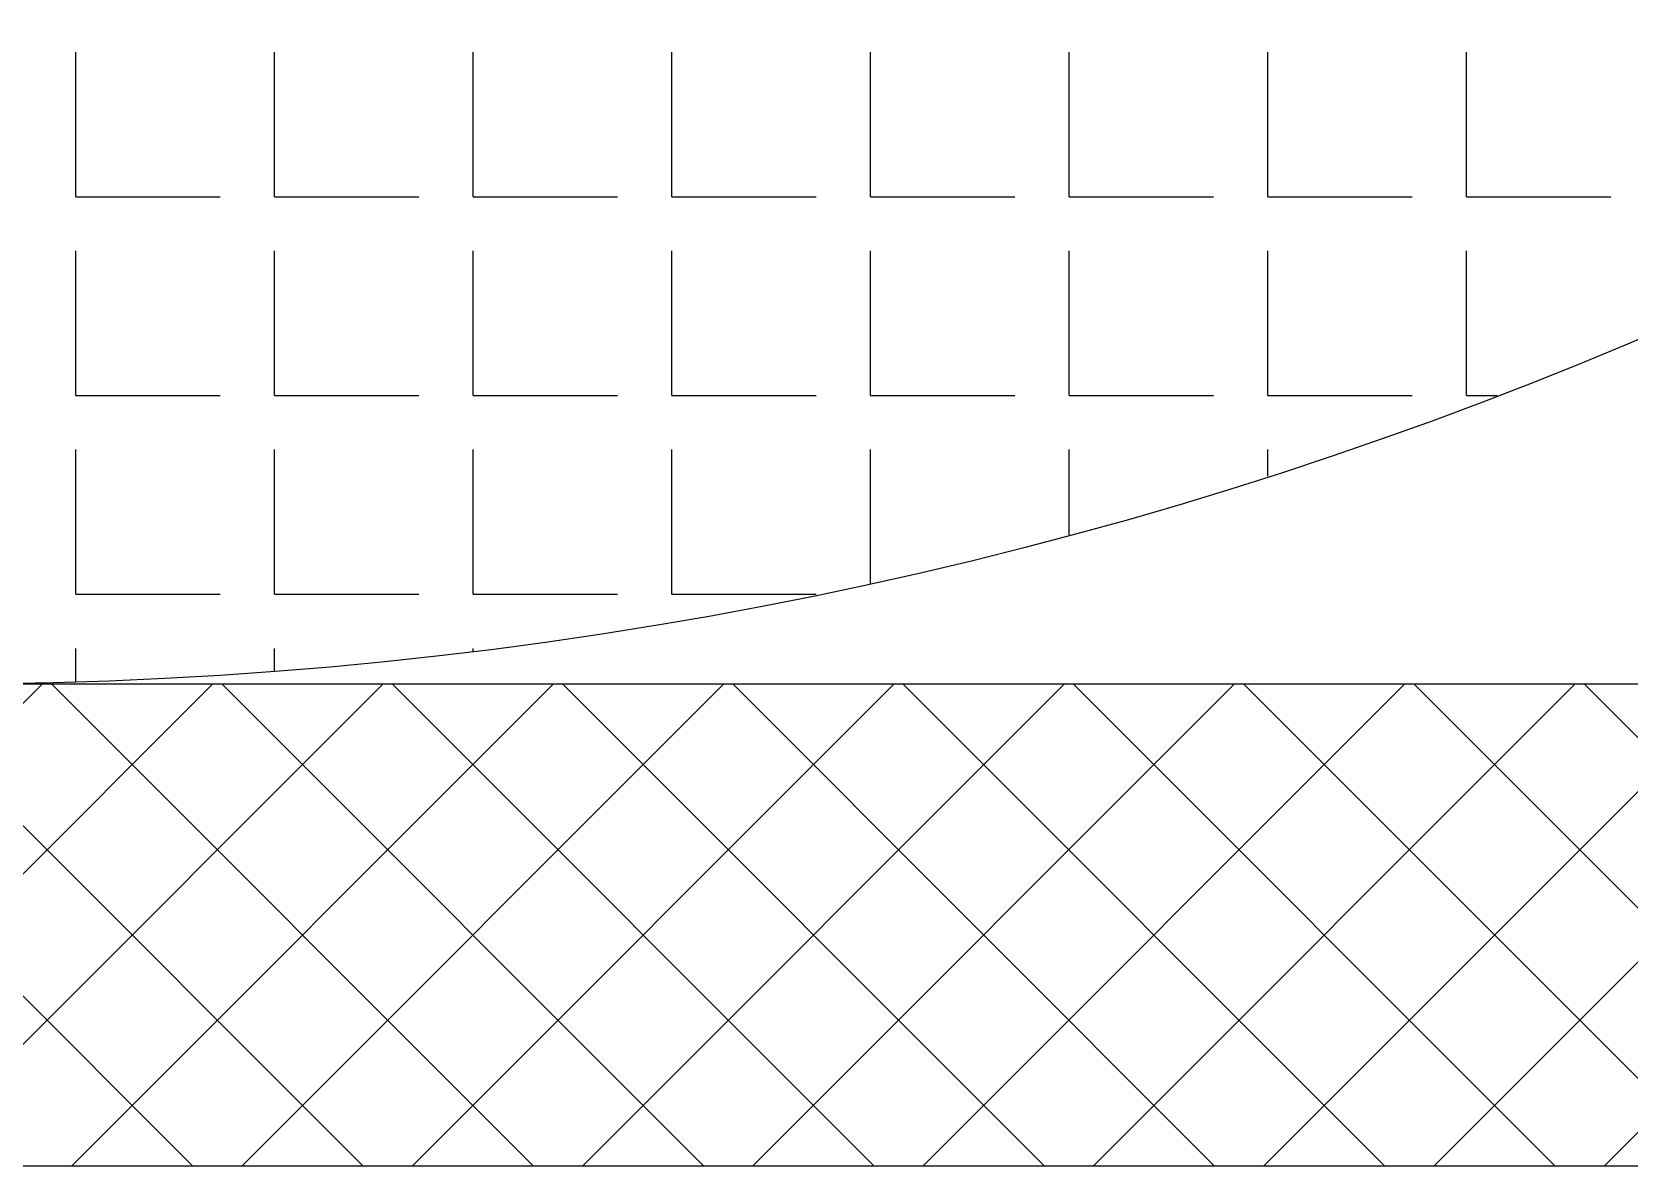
# Model space of a CAD drawing. Extents: x 17373 to 24759, y 49315 to 53755.
# Drawn here: x 19615 to 20344, y 49315 to 49833 of the extents above; entities that cross this region are included whole.
import ezdxf

# ---------------------------------------------------------------- set-up
doc = ezdxf.new("R2010")
doc.units = 0
doc.header["$LTSCALE"] = 10
doc.header["$MEASUREMENT"] = 0
doc.layers.get('0').update_dxf_attribs({"color": 3, "linetype": 'CONTINUOUS'})
for name, color, linetype in [('4', 4, 'CONTINUOUS'), ('7', 7, 'CONTINUOUS'), ('BH', 3, 'CONTINUOUS')]:
    doc.layers.add(name, color=color, linetype=linetype)

# ---------------------------------------------------------------- blocks, each defined once
blk = doc.blocks.new('*X3')
at = {"color": 0}
for p, q in [((1031.25, 206.25), (1031.25, 236.25)), ((1072.5, 206.25), (1072.5, 236.25)), ((1113.75, 206.25), (1113.75, 236.25)), ((1155, 206.25), (1155, 236.25)), ((1196.25, 206.25), (1196.25, 236.25)), ((1237.5, 206.25), (1237.5, 236.25)), ((1278.75, 206.25), (1278.75, 236.25)), ((1320, 206.25), (1320, 236.25)), ((1031.25, 206.25), (1061.25, 206.25)), ((1072.5, 206.25), (1102.5, 206.25)), ((1113.75, 206.25), (1143.75, 206.25)), ((1155, 206.25), (1185, 206.25)), ((1196.25, 206.25), (1226.25, 206.25)), ((1237.5, 206.25), (1267.5, 206.25)), ((1278.75, 206.25), (1308.75, 206.25)), ((1320, 206.25), (1350, 206.25)), ((1031.25, 165), (1031.25, 195)), ((1072.5, 165), (1072.5, 195)), ((1113.75, 165), (1113.75, 195)), ((1155, 165), (1155, 195)), ((1196.25, 165), (1196.25, 195)), ((1237.5, 165), (1237.5, 195)), ((1278.75, 165), (1278.75, 195)), ((1320, 165), (1320, 195)), ((1031.25, 165), (1061.25, 165)), ((1072.5, 165), (1102.5, 165)), ((1113.75, 165), (1143.75, 165)), ((1155, 165), (1185, 165)), ((1196.25, 165), (1226.25, 165)), ((1237.5, 165), (1267.5, 165)), ((1278.75, 165), (1308.75, 165)), ((1320, 165), (1326.34, 165)), ((1031.25, 123.75), (1031.25, 153.75)), ((1072.5, 123.75), (1072.5, 153.75)), ((1113.75, 123.75), (1113.75, 153.75)), ((1155, 123.75), (1155, 153.75)), ((1196.25, 125.97), (1196.25, 153.75)), ((1237.5, 136.05), (1237.5, 153.75)), ((1278.75, 148.22), (1278.75, 153.75)), ((1031.25, 123.75), (1061.25, 123.75)), ((1072.5, 123.75), (1102.5, 123.75)), ((1113.75, 123.75), (1143.75, 123.75)), ((1155, 123.75), (1185, 123.75)), ((1031.25, 105.51), (1031.25, 112.5)), ((1072.5, 107.73), (1072.5, 112.5)), ((1113.75, 111.86), (1113.75, 112.5))]:
    blk.add_line(p, q, dxfattribs=at)
blk = doc.blocks.new('*X2')
at = {"color": 0}
for p, q in [((924.31, 5.08), (1024.31, 105.08)), ((1055.58, 5.08), (955.58, 105.08)), ((959.67, 5.08), (1059.67, 105.08)), ((1090.94, 5.08), (990.94, 105.08)), ((995.03, 5.08), (1095.03, 105.08)), ((1126.29, 5.08), (1026.29, 105.08)), ((1030.38, 5.08), (1130.38, 105.08)), ((1161.65, 5.08), (1061.65, 105.08)), ((1065.74, 5.08), (1165.74, 105.08)), ((1197.01, 5.08), (1097.01, 105.08)), ((1101.09, 5.08), (1201.09, 105.08)), ((1232.36, 5.08), (1132.36, 105.08)), ((1136.45, 5.08), (1236.45, 105.08)), ((1267.72, 5.08), (1167.72, 105.08)), ((1171.8, 5.08), (1271.8, 105.08)), ((1303.07, 5.08), (1203.07, 105.08)), ((1207.16, 5.08), (1307.16, 105.08)), ((1338.43, 5.08), (1238.43, 105.08)), ((1242.51, 5.08), (1342.51, 105.08)), ((1373.78, 5.08), (1273.78, 105.08)), ((1277.87, 5.08), (1377.87, 105.08)), ((1409.14, 5.08), (1309.14, 105.08)), ((1313.22, 5.08), (1413.22, 105.08)), ((1444.49, 5.08), (1344.49, 105.08)), ((1348.58, 5.08), (1448.58, 105.08))]:
    blk.add_line(p, q, dxfattribs=at)

msp = doc.modelspace()

# ---------------------------------------------------------------- linework, layer by layer
at = {"layer": '4'}
msp.add_lwpolyline([(17373.34, 49314.85), (17373.34, 53714.85), (21773.34, 53714.85), (21773.34, 49314.85)], close=True, dxfattribs=at)
at = {"layer": '7'}
msp.add_lwpolyline([(17593.34, 53494.85), (21553.34, 53494.85), (21553.34, 49534.85), (17593.34, 49534.85)], close=True, dxfattribs=at)
msp.add_circle((19573.34, 51514.85), 1980, dxfattribs=at)

# ---------------------------------------------------------------- block references
at = {"layer": 'BH', "xscale": 2.2, "yscale": 2.2, "zscale": 2.2}
for name in ['*X2', '*X3']:
    msp.add_blockref(name, (17365.8, 49303.68), dxfattribs=at)

doc.saveas('drawing.dxf')
